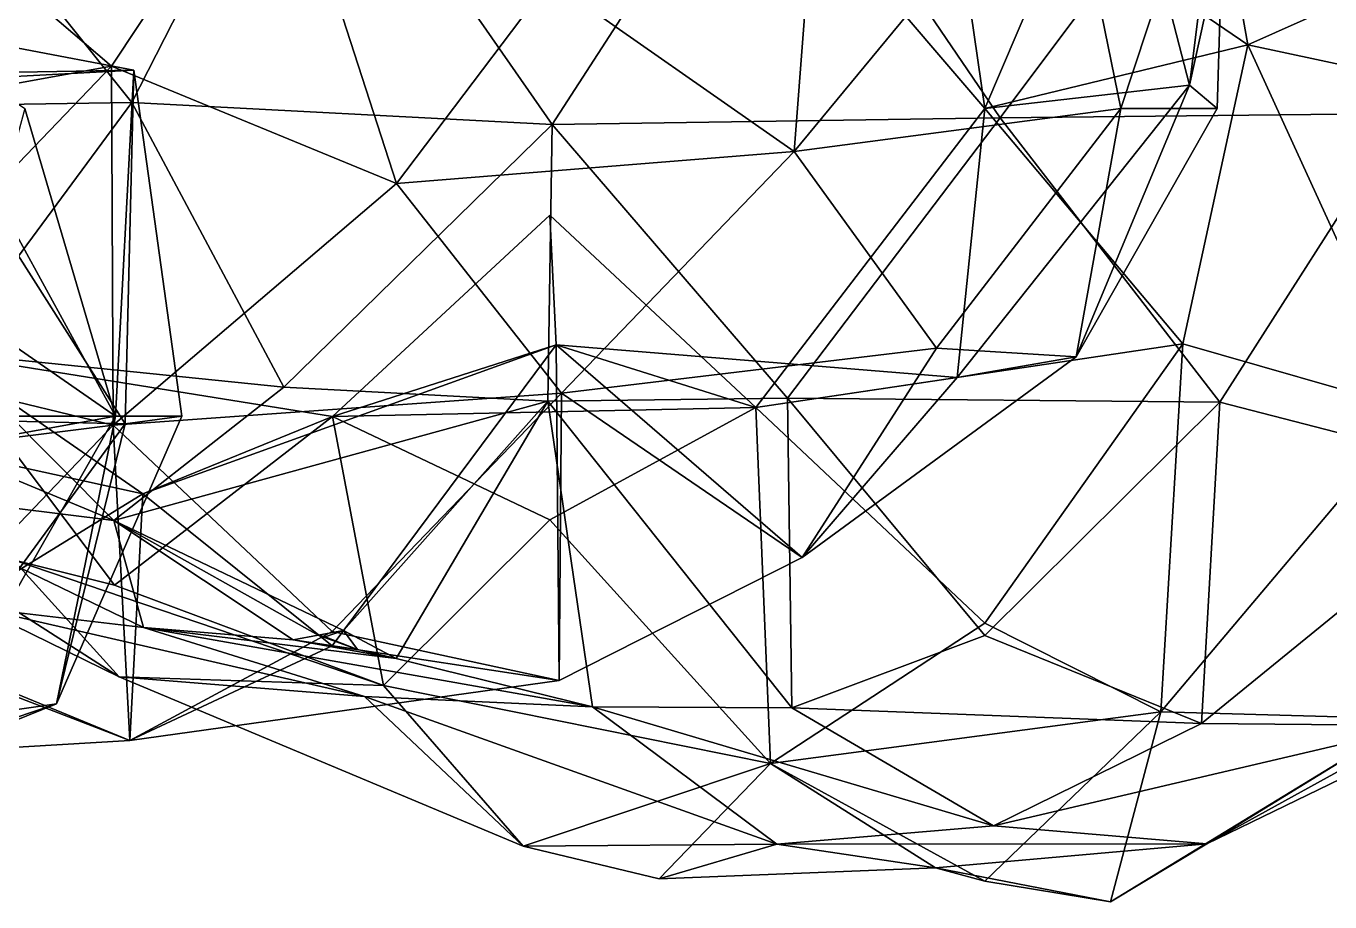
# Model space of a CAD drawing. Extents: x 290083 to 295691, y 4553739 to 4561622.
# Drawn here: x 294136 to 294211.6, y 4558558.1 to 4558608.8 of the extents above; entities that cross this region are included whole.
import ezdxf

# ---------------------------------------------------------------- set-up
doc = ezdxf.new("R2010")
doc.units = 0
doc.layers.add('Au_ppm_Pref_-_0_3', color=7, linetype='CONTINUOUS')

msp = doc.modelspace()

# ---------------------------------------------------------------- linework, layer by layer
at = {"layer": 'Au_ppm_Pref_-_0_3'}
for points in [[(294219.05, 4558624.652, 1779.78), (294205.166, 4558620.443, 1777.698), (294215.866, 4558603.711, 1778.116)], [(294142.154, 4558604.356, 1775.934), (294152.087, 4558623.815, 1775.272), (294129.273, 4558620.501, 1776.634)], [(294142.154, 4558604.356, 1775.934), (294166.506, 4558603.076, 1775.449), (294152.087, 4558623.815, 1775.272)], [(294166.506, 4558603.076, 1775.449), (294179.297, 4558622.832, 1775.545), (294152.087, 4558623.815, 1775.272)], [(294206.81, 4558607.705, 1806.457), (294189.315, 4558619.619, 1804.656), (294203.986, 4558623.613, 1800.377)], [(294203.986, 4558623.613, 1800.377), (294216.764, 4558612.148, 1802.327), (294206.81, 4558607.705, 1806.457)], [(294166.506, 4558603.076, 1775.449), (294192.458, 4558603.46, 1775.63), (294179.297, 4558622.832, 1775.545)], [(294192.458, 4558603.46, 1775.63), (294205.166, 4558620.443, 1777.698), (294179.297, 4558622.832, 1775.545)], [(294199.458, 4558604.015, 1827.093), (294196.107, 4558620.377, 1830.281), (294205.592, 4558622.589, 1823.399)], [(294205.023, 4558604.015, 1823.373), (294199.458, 4558604.015, 1827.093), (294205.592, 4558622.589, 1823.399)], [(294205.592, 4558622.589, 1823.399), (294207.056, 4558621.833, 1817.433), (294203.431, 4558605.353, 1817.913)], [(294203.431, 4558605.353, 1817.913), (294205.023, 4558604.015, 1823.373), (294205.592, 4558622.589, 1823.399)], [(294177.705, 4558620.213, 1811.695), (294191.568, 4558604.011, 1811.497), (294199.184, 4558621.833, 1813.842)], [(294199.184, 4558621.833, 1813.842), (294191.568, 4558604.011, 1811.497), (294203.431, 4558605.353, 1817.913)], [(294199.184, 4558621.833, 1813.842), (294203.431, 4558605.353, 1817.913), (294207.056, 4558621.833, 1817.433)], [(294140.977, 4558606.458, 1832.916), (294128.046, 4558617.495, 1834.052), (294150.598, 4558620.966, 1835.819)], [(294140.977, 4558606.458, 1832.916), (294150.598, 4558620.966, 1835.819), (294157.485, 4558599.674, 1830.694)], [(294157.485, 4558599.674, 1830.694), (294150.598, 4558620.966, 1835.819), (294166.367, 4558611.415, 1832.785)], [(294142.154, 4558604.356, 1775.934), (294129.273, 4558620.501, 1776.634), (294119.71, 4558604.015, 1777.621)], [(294177.705, 4558620.213, 1811.695), (294189.315, 4558619.619, 1804.656), (294191.568, 4558604.011, 1811.497)], [(294180.521, 4558601.519, 1830.125), (294181.715, 4558616.885, 1835.838), (294196.107, 4558620.377, 1830.281)], [(294180.521, 4558601.519, 1830.125), (294196.107, 4558620.377, 1830.281), (294199.458, 4558604.015, 1827.093)], [(294205.166, 4558620.443, 1777.698), (294192.458, 4558603.46, 1775.63), (294215.866, 4558603.711, 1778.116)], [(294189.315, 4558619.619, 1804.656), (294206.81, 4558607.705, 1806.457), (294191.568, 4558604.011, 1811.497)], [(294140.977, 4558606.458, 1832.916), (294127.428, 4558604.015, 1835.251), (294128.046, 4558617.495, 1834.052)], [(294181.715, 4558616.885, 1835.838), (294180.521, 4558601.519, 1830.125), (294166.367, 4558611.415, 1832.785)], [(294216.764, 4558612.148, 1802.327), (294224.075, 4558604.015, 1803.062), (294206.81, 4558607.705, 1806.457)], [(294157.485, 4558599.674, 1830.694), (294166.367, 4558611.415, 1832.785), (294180.521, 4558601.519, 1830.125)], [(294115.501, 4558605.757, 1858.83), (294128.864, 4558608.77, 1853.059), (294142.281, 4558606.231, 1859.011)], [(294128.864, 4558608.77, 1853.059), (294141.225, 4558586.193, 1853.064), (294142.281, 4558606.231, 1859.011)], [(294128.864, 4558608.77, 1853.059), (294135.964, 4558604.015, 1849.583), (294141.225, 4558586.193, 1853.064)], [(294203.046, 4558590.377, 1809.574), (294191.568, 4558604.011, 1811.497), (294206.81, 4558607.705, 1806.457)], [(294216.5, 4558586.52, 1805.507), (294203.046, 4558590.377, 1809.574), (294206.81, 4558607.705, 1806.457)], [(294206.81, 4558607.705, 1806.457), (294224.075, 4558604.015, 1803.062), (294216.5, 4558586.52, 1805.507)], [(294115.501, 4558605.757, 1858.83), (294142.281, 4558606.231, 1859.011), (294129.189, 4558605.538, 1865.309)], [(294127.428, 4558604.015, 1835.251), (294140.977, 4558606.458, 1832.916), (294124.805, 4558589.6, 1835.113)], [(294140.977, 4558606.458, 1832.916), (294141.073, 4558585.663, 1830.152), (294124.805, 4558589.6, 1835.113)], [(294141.774, 4558585.749, 1864.919), (294129.189, 4558605.538, 1865.309), (294142.281, 4558606.231, 1859.011)], [(294140.977, 4558606.458, 1832.916), (294157.485, 4558599.674, 1830.694), (294141.073, 4558585.663, 1830.152)], [(294142.281, 4558606.231, 1859.011), (294141.225, 4558586.193, 1853.064), (294145.068, 4558586.197, 1859.009)], [(294145.068, 4558586.197, 1859.009), (294141.774, 4558585.749, 1864.919), (294142.281, 4558606.231, 1859.011)], [(294123.024, 4558586.197, 1868.273), (294129.189, 4558605.538, 1865.309), (294141.774, 4558585.749, 1864.919)], [(294203.431, 4558605.353, 1817.913), (294191.568, 4558604.011, 1811.497), (294189.979, 4558588.432, 1818.245)], [(294189.979, 4558588.432, 1818.245), (294196.87, 4558589.624, 1823.373), (294203.431, 4558605.353, 1817.913)], [(294196.87, 4558589.624, 1823.373), (294205.023, 4558604.015, 1823.373), (294203.431, 4558605.353, 1817.913)], [(294142.154, 4558604.356, 1775.934), (294119.71, 4558604.015, 1777.621), (294131.453, 4558589.868, 1778.441)], [(294142.154, 4558604.356, 1775.934), (294131.453, 4558589.868, 1778.441), (294150.975, 4558587.864, 1777.73)], [(294142.154, 4558604.356, 1775.934), (294150.975, 4558587.864, 1777.73), (294166.506, 4558603.076, 1775.449)], [(294135.964, 4558604.015, 1849.583), (294132.727, 4558592.077, 1847.13), (294141.225, 4558586.193, 1853.064)], [(294178.3, 4558586.688, 1811.161), (294189.979, 4558588.432, 1818.245), (294191.568, 4558604.011, 1811.497)], [(294178.3, 4558586.688, 1811.161), (294191.568, 4558604.011, 1811.497), (294203.046, 4558590.377, 1809.574)], [(294188.768, 4558590.135, 1826.681), (294180.521, 4558601.519, 1830.125), (294199.458, 4558604.015, 1827.093)], [(294188.768, 4558590.135, 1826.681), (294199.458, 4558604.015, 1827.093), (294196.87, 4558589.624, 1823.373)], [(294205.176, 4558586.995, 1777.046), (294215.866, 4558603.711, 1778.116), (294192.458, 4558603.46, 1775.63)], [(294196.87, 4558589.624, 1823.373), (294199.458, 4558604.015, 1827.093), (294205.023, 4558604.015, 1823.373)], [(294215.866, 4558603.711, 1778.116), (294205.176, 4558586.995, 1777.046), (294221.731, 4558582.731, 1780.656)], [(294166.261, 4558587.052, 1781.57), (294166.506, 4558603.076, 1775.449), (294150.975, 4558587.864, 1777.73)], [(294166.261, 4558587.052, 1781.57), (294180.136, 4558587.237, 1776.756), (294166.506, 4558603.076, 1775.449)], [(294166.506, 4558603.076, 1775.449), (294180.136, 4558587.237, 1776.756), (294192.458, 4558603.46, 1775.63)], [(294180.136, 4558587.237, 1776.756), (294205.176, 4558586.995, 1777.046), (294192.458, 4558603.46, 1775.63)], [(294180.521, 4558601.519, 1830.125), (294167.052, 4558587.528, 1827.58), (294157.485, 4558599.674, 1830.694)], [(294167.052, 4558587.528, 1827.58), (294180.521, 4558601.519, 1830.125), (294188.768, 4558590.135, 1826.681)], [(294157.485, 4558599.674, 1830.694), (294167.052, 4558587.528, 1827.58), (294141.073, 4558585.663, 1830.152)], [(294178.3, 4558586.688, 1811.161), (294153.787, 4558586.181, 1811.494), (294166.367, 4558597.829, 1813.556)], [(294166.367, 4558597.829, 1813.556), (294153.787, 4558586.181, 1811.494), (294166.744, 4558590.331, 1818.697)], [(294178.3, 4558586.688, 1811.161), (294166.367, 4558597.829, 1813.556), (294166.744, 4558590.331, 1818.697)], [(294132.727, 4558592.077, 1847.13), (294130.497, 4558586.197, 1847.13), (294141.225, 4558586.193, 1853.064)], [(294166.744, 4558590.331, 1818.697), (294142.795, 4558581.691, 1817.111), (294153.768, 4558572.885, 1818.935)], [(294142.795, 4558581.691, 1817.111), (294166.744, 4558590.331, 1818.697), (294153.787, 4558586.181, 1811.494)], [(294153.768, 4558572.885, 1818.935), (294166.924, 4558570.88, 1823.373), (294166.744, 4558590.331, 1818.697)], [(294178.3, 4558586.688, 1811.161), (294166.744, 4558590.331, 1818.697), (294189.979, 4558588.432, 1818.245)], [(294166.744, 4558590.331, 1818.697), (294166.924, 4558570.88, 1823.373), (294180.991, 4558578.016, 1823.247)], [(294166.744, 4558590.331, 1818.697), (294180.991, 4558578.016, 1823.247), (294189.979, 4558588.432, 1818.245)], [(294167.052, 4558587.528, 1827.58), (294188.768, 4558590.135, 1826.681), (294180.991, 4558578.016, 1823.247)], [(294178.3, 4558586.688, 1811.161), (294203.046, 4558590.377, 1809.574), (294191.565, 4558574.208, 1809.551)], [(294196.87, 4558589.624, 1823.373), (294180.991, 4558578.016, 1823.247), (294188.768, 4558590.135, 1826.681)], [(294201.773, 4558569.076, 1805.311), (294191.565, 4558574.208, 1809.551), (294203.046, 4558590.377, 1809.574)], [(294216.5, 4558586.52, 1805.507), (294201.773, 4558569.076, 1805.311), (294203.046, 4558590.377, 1809.574)], [(294124.805, 4558589.6, 1835.113), (294141.073, 4558585.663, 1830.152), (294117.143, 4558582.674, 1830.26)], [(294117.99, 4558587.121, 1818.83), (294142.795, 4558581.691, 1817.111), (294131.049, 4558589.823, 1811.989)], [(294119.666, 4558589.057, 1782.866), (294141.111, 4558580.153, 1781.786), (294131.453, 4558589.868, 1778.441)], [(294131.049, 4558589.823, 1811.989), (294142.795, 4558581.691, 1817.111), (294153.787, 4558586.181, 1811.494)], [(294131.049, 4558589.823, 1811.989), (294141.168, 4558576.412, 1808.816), (294135.288, 4558577.881, 1805.555)], [(294131.049, 4558589.823, 1811.989), (294153.787, 4558586.181, 1811.494), (294141.168, 4558576.412, 1808.816)], [(294150.975, 4558587.864, 1777.73), (294131.453, 4558589.868, 1778.441), (294141.111, 4558580.153, 1781.786)], [(294180.991, 4558578.016, 1823.247), (294196.87, 4558589.624, 1823.373), (294189.979, 4558588.432, 1818.245)], [(294119.666, 4558589.057, 1782.866), (294126.168, 4558582.008, 1787.701), (294141.111, 4558580.153, 1781.786)], [(294166.261, 4558587.052, 1781.57), (294150.975, 4558587.864, 1777.73), (294141.111, 4558580.153, 1781.786)], [(294117.99, 4558587.121, 1818.83), (294128.569, 4558572.951, 1818.957), (294142.795, 4558581.691, 1817.111)], [(294167.052, 4558587.528, 1827.58), (294153.768, 4558573.721, 1827.531), (294141.073, 4558585.663, 1830.152)], [(294154.415, 4558573.788, 1783.266), (294166.261, 4558587.052, 1781.57), (294141.111, 4558580.153, 1781.786)], [(294167.052, 4558587.528, 1827.58), (294166.924, 4558570.88, 1823.373), (294153.768, 4558573.721, 1827.531)], [(294166.261, 4558587.052, 1781.57), (294154.415, 4558573.788, 1783.266), (294157.48, 4558572.15, 1784.539)], [(294166.261, 4558587.052, 1781.57), (294157.48, 4558572.15, 1784.539), (294168.838, 4558569.356, 1788.151)], [(294166.261, 4558587.052, 1781.57), (294180.396, 4558569.296, 1782.339), (294180.136, 4558587.237, 1776.756)], [(294166.261, 4558587.052, 1781.57), (294168.838, 4558569.356, 1788.151), (294180.396, 4558569.296, 1782.339)], [(294167.052, 4558587.528, 1827.58), (294180.991, 4558578.016, 1823.247), (294166.924, 4558570.88, 1823.373)], [(294180.136, 4558587.237, 1776.756), (294180.396, 4558569.296, 1782.339), (294191.565, 4558573.499, 1777.565)], [(294180.136, 4558587.237, 1776.756), (294191.565, 4558573.499, 1777.565), (294205.176, 4558586.995, 1777.046)], [(294205.176, 4558586.995, 1777.046), (294191.565, 4558573.499, 1777.565), (294204.116, 4558568.385, 1781.765)], [(294205.176, 4558586.995, 1777.046), (294204.116, 4558568.385, 1781.765), (294221.731, 4558582.731, 1780.656)], [(294123.024, 4558586.197, 1868.273), (294141.774, 4558585.749, 1864.919), (294128.949, 4558568.256, 1864.922)], [(294130.497, 4558586.197, 1847.13), (294130.002, 4558584.171, 1847.13), (294141.225, 4558586.193, 1853.064)], [(294130.002, 4558584.171, 1847.13), (294130.247, 4558566.991, 1853.281), (294141.225, 4558586.193, 1853.064)], [(294137.808, 4558569.542, 1859.009), (294141.225, 4558586.193, 1853.064), (294130.247, 4558566.991, 1853.281)], [(294145.068, 4558586.197, 1859.009), (294137.808, 4558569.542, 1859.009), (294141.774, 4558585.749, 1864.919)], [(294145.068, 4558586.197, 1859.009), (294141.225, 4558586.193, 1853.064), (294137.808, 4558569.542, 1859.009)], [(294156.731, 4558570.588, 1805.346), (294141.168, 4558576.412, 1808.816), (294153.787, 4558586.181, 1811.494)], [(294178.3, 4558586.688, 1811.161), (294166.367, 4558580.185, 1807.559), (294153.787, 4558586.181, 1811.494)], [(294156.731, 4558570.588, 1805.346), (294153.787, 4558586.181, 1811.494), (294166.367, 4558580.185, 1807.559)], [(294178.3, 4558586.688, 1811.161), (294179.156, 4558566.071, 1806.206), (294166.367, 4558580.185, 1807.559)], [(294178.3, 4558586.688, 1811.161), (294191.565, 4558574.208, 1809.551), (294179.156, 4558566.071, 1806.206)], [(294201.773, 4558569.076, 1805.311), (294216.5, 4558586.52, 1805.507), (294216.219, 4558568.673, 1799.45)], [(294141.073, 4558585.663, 1830.152), (294128.569, 4558572.604, 1827.904), (294117.143, 4558582.674, 1830.26)], [(294141.073, 4558585.663, 1830.152), (294142.049, 4558567.417, 1823.368), (294128.569, 4558572.604, 1827.904)], [(294128.949, 4558568.256, 1864.922), (294141.774, 4558585.749, 1864.919), (294137.808, 4558569.542, 1859.009)], [(294141.073, 4558585.663, 1830.152), (294153.768, 4558573.721, 1827.531), (294142.049, 4558567.417, 1823.368)], [(294204.116, 4558568.385, 1781.765), (294216.868, 4558568.287, 1787.742), (294221.731, 4558582.731, 1780.656)], [(294142.83, 4558573.956, 1788.813), (294126.168, 4558582.008, 1787.701), (294133.304, 4558575.075, 1793.676)], [(294126.168, 4558582.008, 1787.701), (294142.83, 4558573.956, 1788.813), (294141.111, 4558580.153, 1781.786)], [(294142.795, 4558581.691, 1817.111), (294128.569, 4558572.951, 1818.957), (294142.049, 4558567.417, 1823.368)], [(294142.795, 4558581.691, 1817.111), (294142.049, 4558567.417, 1823.368), (294153.768, 4558572.885, 1818.935)], [(294125.019, 4558581.596, 1799.72), (294135.288, 4558577.881, 1805.555), (294141.426, 4558571.091, 1799.785)], [(294141.426, 4558571.091, 1799.785), (294133.304, 4558575.075, 1793.676), (294125.019, 4558581.596, 1799.72)], [(294151.503, 4558573.248, 1784.488), (294152.959, 4558573.516, 1783.259), (294141.111, 4558580.153, 1781.786)], [(294141.111, 4558580.153, 1781.786), (294142.83, 4558573.956, 1788.813), (294151.503, 4558573.248, 1784.488)], [(294154.415, 4558573.788, 1783.266), (294141.111, 4558580.153, 1781.786), (294152.959, 4558573.516, 1783.259)], [(294166.367, 4558580.185, 1807.559), (294179.156, 4558566.071, 1806.206), (294156.731, 4558570.588, 1805.346)], [(294156.731, 4558570.588, 1805.346), (294135.288, 4558577.881, 1805.555), (294141.168, 4558576.412, 1808.816)], [(294135.288, 4558577.881, 1805.555), (294156.731, 4558570.588, 1805.346), (294141.426, 4558571.091, 1799.785)], [(294142.83, 4558573.956, 1788.813), (294133.304, 4558575.075, 1793.676), (294155.637, 4558569.963, 1793.898)], [(294155.637, 4558569.963, 1793.898), (294133.304, 4558575.075, 1793.676), (294141.426, 4558571.091, 1799.785)], [(294201.773, 4558569.076, 1805.311), (294179.156, 4558566.071, 1806.206), (294191.565, 4558574.208, 1809.551)], [(294166.924, 4558570.88, 1823.373), (294142.049, 4558567.417, 1823.368), (294153.768, 4558573.721, 1827.531)], [(294142.83, 4558573.956, 1788.813), (294157.48, 4558572.15, 1784.539), (294151.503, 4558573.248, 1784.488)], [(294168.838, 4558569.356, 1788.151), (294157.48, 4558572.15, 1784.539), (294142.83, 4558573.956, 1788.813)], [(294168.838, 4558569.356, 1788.151), (294142.83, 4558573.956, 1788.813), (294155.637, 4558569.963, 1793.898)], [(294152.959, 4558573.516, 1783.259), (294151.503, 4558573.248, 1784.488), (294155.236, 4558572.68, 1783.936)], [(294154.415, 4558573.788, 1783.266), (294152.959, 4558573.516, 1783.259), (294153.356, 4558573.413, 1783.289)], [(294153.356, 4558573.413, 1783.289), (294152.959, 4558573.516, 1783.259), (294155.236, 4558572.68, 1783.936)], [(294153.356, 4558573.413, 1783.289), (294155.236, 4558572.68, 1783.936), (294154.415, 4558573.788, 1783.266)], [(294154.415, 4558573.788, 1783.266), (294155.236, 4558572.68, 1783.936), (294157.48, 4558572.15, 1784.539)], [(294191.565, 4558573.499, 1777.565), (294180.396, 4558569.296, 1782.339), (294204.116, 4558568.385, 1781.765)], [(294115.683, 4558565.84, 1823.162), (294142.049, 4558567.417, 1823.368), (294128.569, 4558572.951, 1818.957)], [(294128.569, 4558572.604, 1827.904), (294142.049, 4558567.417, 1823.368), (294115.683, 4558565.84, 1823.162)], [(294153.768, 4558572.885, 1818.935), (294142.049, 4558567.417, 1823.368), (294166.924, 4558570.88, 1823.373)], [(294151.503, 4558573.248, 1784.488), (294157.48, 4558572.15, 1784.539), (294155.236, 4558572.68, 1783.936)], [(294156.731, 4558570.588, 1805.346), (294164.825, 4558561.286, 1799.874), (294141.426, 4558571.091, 1799.785)], [(294141.426, 4558571.091, 1799.785), (294164.825, 4558561.286, 1799.874), (294155.637, 4558569.963, 1793.898)], [(294156.731, 4558570.588, 1805.346), (294179.156, 4558566.071, 1806.206), (294164.825, 4558561.286, 1799.874)], [(294223.221, 4558570.537, 1793.676), (294204.433, 4558561.419, 1793.704), (294216.219, 4558568.673, 1799.45)], [(294223.221, 4558570.537, 1793.676), (294216.868, 4558568.287, 1787.742), (294204.433, 4558561.419, 1793.704)], [(294117.547, 4558561.351, 1858.888), (294128.949, 4558568.256, 1864.922), (294137.808, 4558569.542, 1859.009)], [(294117.547, 4558561.351, 1858.888), (294137.808, 4558569.542, 1859.009), (294130.247, 4558566.991, 1853.281)], [(294164.825, 4558561.286, 1799.874), (294179.531, 4558561.405, 1793.792), (294155.637, 4558569.963, 1793.898)], [(294155.637, 4558569.963, 1793.898), (294179.531, 4558561.405, 1793.792), (294168.838, 4558569.356, 1788.151)], [(294168.838, 4558569.356, 1788.151), (294179.531, 4558561.405, 1793.792), (294192.074, 4558562.463, 1787.681)], [(294168.838, 4558569.356, 1788.151), (294192.074, 4558562.463, 1787.681), (294180.396, 4558569.296, 1782.339)], [(294191.565, 4558559.255, 1802.657), (294179.156, 4558566.071, 1806.206), (294201.773, 4558569.076, 1805.311)], [(294180.396, 4558569.296, 1782.339), (294192.074, 4558562.463, 1787.681), (294204.116, 4558568.385, 1781.765)], [(294198.86, 4558558.063, 1799.615), (294191.565, 4558559.255, 1802.657), (294201.773, 4558569.076, 1805.311)], [(294216.219, 4558568.673, 1799.45), (294198.86, 4558558.063, 1799.615), (294201.773, 4558569.076, 1805.311)], [(294204.116, 4558568.385, 1781.765), (294192.074, 4558562.463, 1787.681), (294216.868, 4558568.287, 1787.742)], [(294192.074, 4558562.463, 1787.681), (294204.433, 4558561.419, 1793.704), (294216.868, 4558568.287, 1787.742)], [(294204.433, 4558561.419, 1793.704), (294198.86, 4558558.063, 1799.615), (294216.219, 4558568.673, 1799.45)], [(294164.825, 4558561.286, 1799.874), (294179.156, 4558566.071, 1806.206), (294172.71, 4558559.408, 1799.615)], [(294179.156, 4558566.071, 1806.206), (294188.716, 4558560.03, 1798.176), (294172.71, 4558559.408, 1799.615)], [(294188.716, 4558560.03, 1798.176), (294179.156, 4558566.071, 1806.206), (294191.565, 4558559.255, 1802.657)], [(294179.531, 4558561.405, 1793.792), (294204.433, 4558561.419, 1793.704), (294192.074, 4558562.463, 1787.681)], [(294172.71, 4558559.408, 1799.615), (294179.531, 4558561.405, 1793.792), (294164.825, 4558561.286, 1799.874)], [(294179.531, 4558561.405, 1793.792), (294172.71, 4558559.408, 1799.615), (294188.716, 4558560.03, 1798.176)], [(294179.531, 4558561.405, 1793.792), (294188.716, 4558560.03, 1798.176), (294204.433, 4558561.419, 1793.704)], [(294188.716, 4558560.03, 1798.176), (294198.86, 4558558.063, 1799.615), (294204.433, 4558561.419, 1793.704)], [(294188.716, 4558560.03, 1798.176), (294191.565, 4558559.255, 1802.657), (294198.86, 4558558.063, 1799.615)]]:
    msp.add_3dface(points, dxfattribs=at)

doc.saveas('drawing.dxf')
